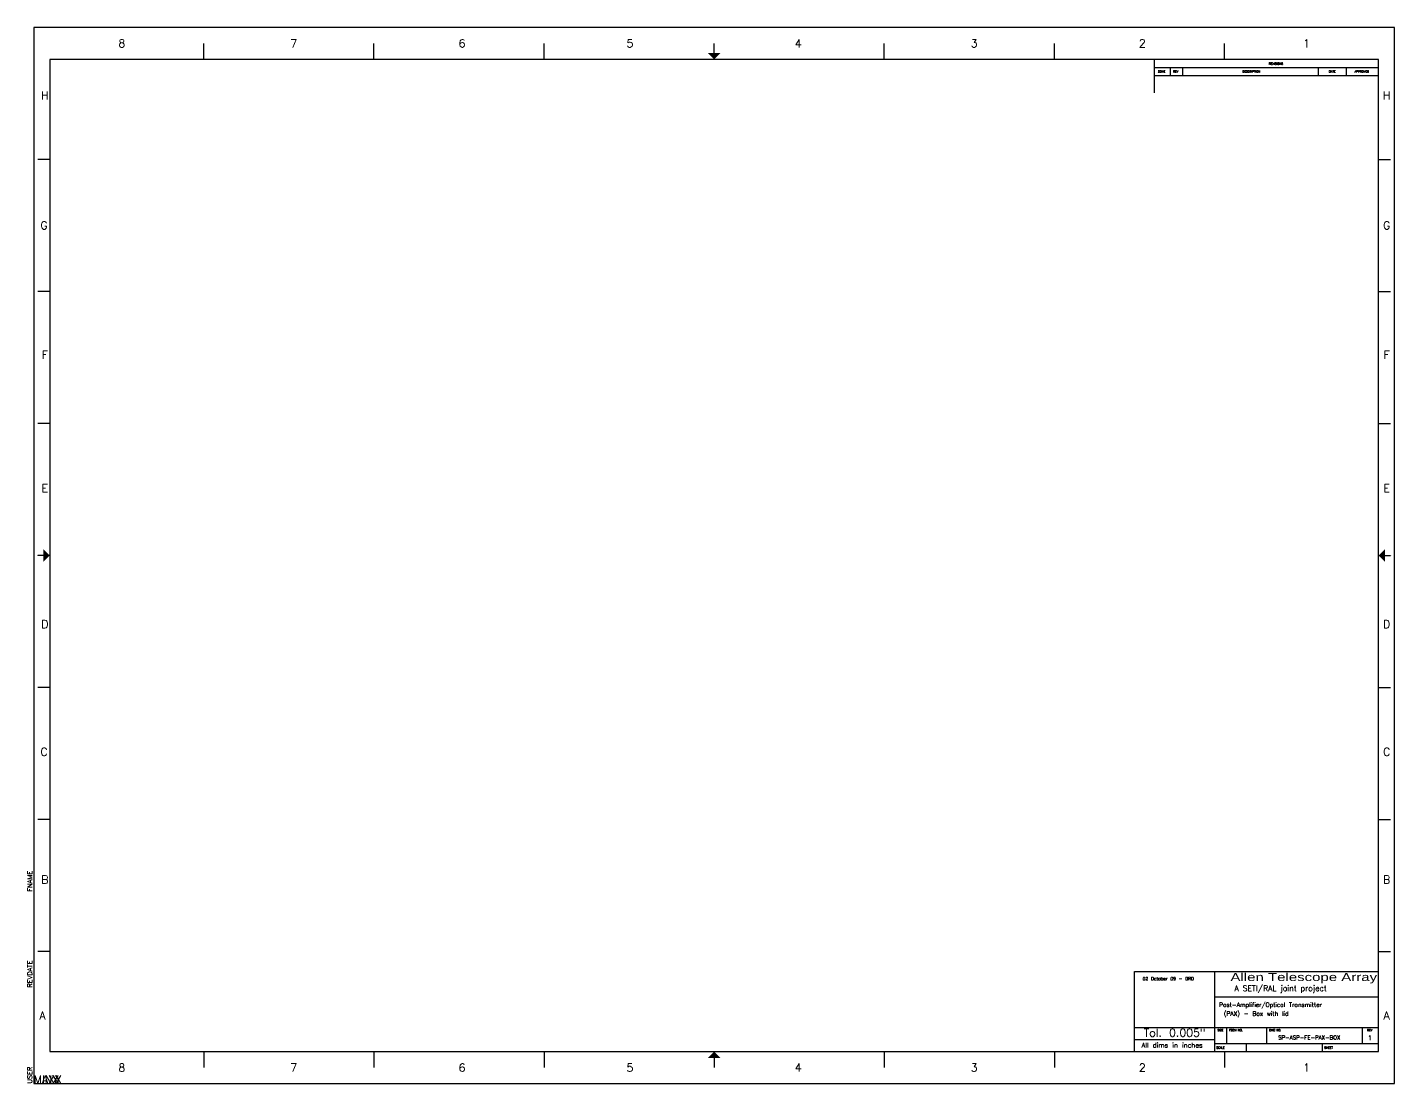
# Model space of a CAD drawing. Extents: x -100 to 12, y -2 to 69.
# Drawn here: x -100.31 to -57.61, y 35.71 to 68.71 of the extents above; entities that cross this region are included whole.
import ezdxf
from ezdxf.enums import TextEntityAlignment as Align

# ---------------------------------------------------------------- set-up
doc = ezdxf.new("R2010")
doc.units = 0
doc.header["$MEASUREMENT"] = 0
doc.layers.add('TB_TEXT_BOX', color=7, linetype='CONTINUOUS')
doc.layers.add('TITLE_BLOCK', color=7, linetype='CONTINUOUS')
doc.styles.add('ADESK1', font='romans')
doc.styles.add('BOLD', font='TCCEB.TTF')
doc.styles.get("Standard").update_dxf_attribs({"font": 'txt.shx'})

msp = doc.modelspace()

# ---------------------------------------------------------------- linework, layer by layer
at = {"layer": 'TITLE_BLOCK'}
for p, q in [((-100.11211, 68.7059), (-100.11211, 35.7059)), ((-57.61211, 68.7059), (-100.11211, 68.7059)), ((-57.61211, 35.7059), (-57.61211, 68.7059)), ((-94.79961, 67.7059), (-94.79961, 68.2059)), ((-89.48711, 67.7059), (-89.48711, 68.2059)), ((-84.17461, 67.7059), (-84.17461, 68.2059)), ((-78.86211, 67.7059), (-78.86211, 68.2059)), ((-73.54961, 67.7059), (-73.54961, 68.2059)), ((-68.23711, 67.7059), (-68.23711, 68.2059)), ((-62.92461, 67.7059), (-62.92461, 68.2059)), ((-57.61211, 67.7059), (-57.61211, 68.2059)), ((-99.61211, 67.7059), (-99.61211, 36.7059)), ((-58.11211, 67.7059), (-99.61211, 67.7059)), ((-65.11211, 66.6586), (-65.11211, 67.7059)), ((-58.11211, 36.7059), (-58.11211, 67.7059)), ((-65.11211, 67.4559), (-58.11211, 67.4559)), ((-65.11211, 67.2059), (-58.11211, 67.2059)), ((-64.61211, 67.2059), (-64.61211, 67.4559)), ((-64.23211, 67.2059), (-64.23211, 67.4559)), ((-59.99211, 67.2059), (-59.99211, 67.4559)), ((-59.11211, 67.2059), (-59.11211, 67.4559)), ((-99.61211, 64.5809), (-99.98711, 64.5809)), ((-58.11211, 64.5809), (-57.73711, 64.5809)), ((-99.61211, 60.4559), (-99.98711, 60.4559)), ((-58.11211, 60.4559), (-57.73711, 60.4559)), ((-99.61211, 56.3309), (-99.98711, 56.3309)), ((-58.11211, 56.3309), (-57.73711, 56.3309)), ((-99.61211, 52.2059), (-99.98711, 52.2059)), ((-58.11211, 52.2059), (-57.73711, 52.2059)), ((-99.61211, 48.0809), (-99.98711, 48.0809)), ((-58.11211, 48.0809), (-57.73711, 48.0809)), ((-99.61211, 43.9559), (-99.98711, 43.9559)), ((-58.11211, 43.9559), (-57.73711, 43.9559)), ((-99.61211, 39.8309), (-99.98711, 39.8309)), ((-58.11211, 39.8309), (-57.73711, 39.8309)), ((-65.73211, 39.2059), (-58.11211, 39.2059)), ((-65.73211, 36.7059), (-65.73211, 39.2059)), ((-63.23211, 36.7059), (-63.23211, 39.2059)), ((-63.23211, 38.42025), (-58.11211, 38.42025)), ((-65.73211, 37.4559), (-58.11211, 37.4559)), ((-62.85211, 36.9559), (-62.85211, 37.4559)), ((-61.60211, 36.9559), (-61.60211, 37.4559)), ((-58.61211, 36.9559), (-58.61211, 37.4559)), ((-65.73211, 37.0809), (-63.23211, 37.0809)), ((-63.23211, 36.9559), (-58.11211, 36.9559)), ((-62.24211, 36.7059), (-62.24211, 36.9559)), ((-59.86211, 36.7059), (-59.86211, 36.9559)), ((-99.61211, 36.7059), (-58.11211, 36.7059)), ((-94.79961, 36.7059), (-94.79961, 36.2059)), ((-89.48711, 36.7059), (-89.48711, 36.2059)), ((-84.17461, 36.7059), (-84.17461, 36.2059)), ((-78.86211, 36.7059), (-78.86211, 36.2059)), ((-73.54961, 36.7059), (-73.54961, 36.2059)), ((-68.23711, 36.7059), (-68.23711, 36.2059)), ((-62.92461, 36.7059), (-62.92461, 36.2059)), ((-57.61211, 36.2059), (-57.61211, 36.7059)), ((-100.11211, 35.7059), (-57.61211, 35.7059))]:
    msp.add_line(p, q, dxfattribs=at)
at = {"layer": 'TITLE_BLOCK', "const_width": 0.02}
for points in [[(-78.86211, 68.1059), (-78.86211, 67.9059)], [(-100.01211, 52.2059), (-99.81211, 52.2059)], [(-57.71211, 52.2059), (-57.91211, 52.2059)], [(-78.86211, 36.3059), (-78.86211, 36.5059)], [(-78.86211, 36.3059), (-78.86211, 36.5059)]]:
    msp.add_lwpolyline(points, dxfattribs=at)
at = {"layer": 'TITLE_BLOCK'}
for points in [[(-79.06211, 67.9059), (-78.66211, 67.9059), (-78.86211, 67.7059)], [(-99.81211, 52.0059), (-99.81211, 52.4059), (-99.61211, 52.2059)], [(-57.91211, 52.0059), (-57.91211, 52.4059), (-58.11211, 52.2059)], [(-79.06211, 36.5059), (-78.66211, 36.5059), (-78.86211, 36.7059)]]:
    msp.add_solid(points, dxfattribs=at)

# ---------------------------------------------------------------- texts
at = {"layer": 'TB_TEXT_BOX'}
for s, height, p in [('Tol. 0.005"', 0.25, (-65.44762, 37.17283)), ('1', 0.15, (-58.4477, 37.06089)), ('All dims in inches', 0.15, (-65.51794, 36.83282))]:
    msp.add_text(s, height=height, dxfattribs=at).set_placement(p)
at = {"layer": 'TITLE_BLOCK', "style": 'ADESK1'}
for s, p in [('8', (-97.36211, 68.2059)), ('7', (-91.99307, 68.2059)), ('6', (-86.73711, 68.2059)), ('5', (-81.49307, 68.2059)), ('4', (-76.23711, 68.2059)), ('3', (-70.74307, 68.2059)), ('2', (-65.49307, 68.2059)), ('1', (-60.36211, 68.2059)), ('H', (-99.76688, 66.5809)), ('H', (-57.86211, 66.5809)), ('G', (-99.79069, 62.52013)), ('G', (-57.86211, 62.52013)), ('F', (-99.76688, 58.47682)), ('F', (-57.86211, 58.47682)), ('E', (-99.76688, 54.3065)), ('E', (-57.86211, 54.3065)), ('D', (-99.76688, 50.06148)), ('D', (-57.86211, 50.06148)), ('C', (-99.79069, 46.07171)), ('C', (-57.86211, 46.07171)), ('B', (-99.76688, 42.0809)), ('B', (-57.86211, 42.0809)), ('A', (-99.8383, 37.8309)), ('A', (-57.86211, 37.8309)), ('8', (-97.36211, 36.2059)), ('7', (-91.99307, 36.2059)), ('6', (-86.73711, 36.2059)), ('5', (-81.49307, 36.2059)), ('4', (-76.23711, 36.2059)), ('3', (-70.74307, 36.2059)), ('2', (-65.49307, 36.2059)), ('1', (-60.36211, 36.2059))]:
    msp.add_text(s, height=0.25, dxfattribs=at).set_placement(p, align=Align.MIDDLE_CENTER)
for s, height, p in [('REVISIONS', 0.065, (-61.53751, 67.5384)), ('ZONE', 0.065, (-65.00341, 67.2962)), ('REV', 0.065, (-64.53201, 67.2962)), ('DESCRIPTION', 0.065, (-62.36571, 67.2962)), ('DATE', 0.065, (-59.66441, 67.2962)), ('APPROVED', 0.065, (-58.86441, 67.2962)), ('A SETI/RAL joint project', 0.175, (-62.61369, 38.60029)), ('SIZE', 0.065, (-63.14421, 37.3418)), ('FSCM NO.', 0.065, (-62.78321, 37.3418)), ('DWG NO.', 0.065, (-61.53111, 37.3418)), ('REV', 0.065, (-58.47161, 37.3418)), ('SCALE', 0.065, (-63.17981, 36.7984)), ('SHEET', 0.065, (-59.80931, 36.7984))]:
    msp.add_text(s, height=height, dxfattribs=at).set_placement(p)
at = {"layer": 'TITLE_BLOCK'}
for s, height, p in [('02 October 09 - DRD', 0.1, (-65.48293, 38.93561)), ('Post-Amplifier/Optical Transmitter', 0.135, (-63.09529, 38.10283)), ('(PAX) - Box with lid', 0.135, (-62.94843, 37.82941)), ('SP-ASP-FE-PAX-BOX', 0.125, (-61.25031, 37.08619))]:
    msp.add_text(s, height=height, dxfattribs=at).set_placement(p)
at = {"layer": 'TITLE_BLOCK', "style": 'BOLD', "width": 1.4}
msp.add_text('Allen Telescope Array', height=0.25, dxfattribs=at).set_placement((-62.73873, 38.91151))
at = {"layer": 'TITLE_BLOCK', "color": 0, "style": 'ADESK1', "flags": 8}
for tag, p in [('FNAME', (-100.16211, 41.7059)), ('REVDATE', (-100.16211, 38.7059)), ('USER', (-100.16211, 35.7059))]:
    msp.add_attdef(tag, p, '', height=0.15, rotation=90, dxfattribs=at)
at = {"layer": 'TITLE_BLOCK', "style": 'ADESK1', "flags": 9}
for tag, s in [('MAXY', '30.75'), ('MAXX', '41.75'), ('MINY', '3.75'), ('MINX', '0.75')]:
    msp.add_attdef(tag, (-100.11211, 35.7059), s, height=0.25, dxfattribs=at)

doc.saveas('drawing.dxf')
